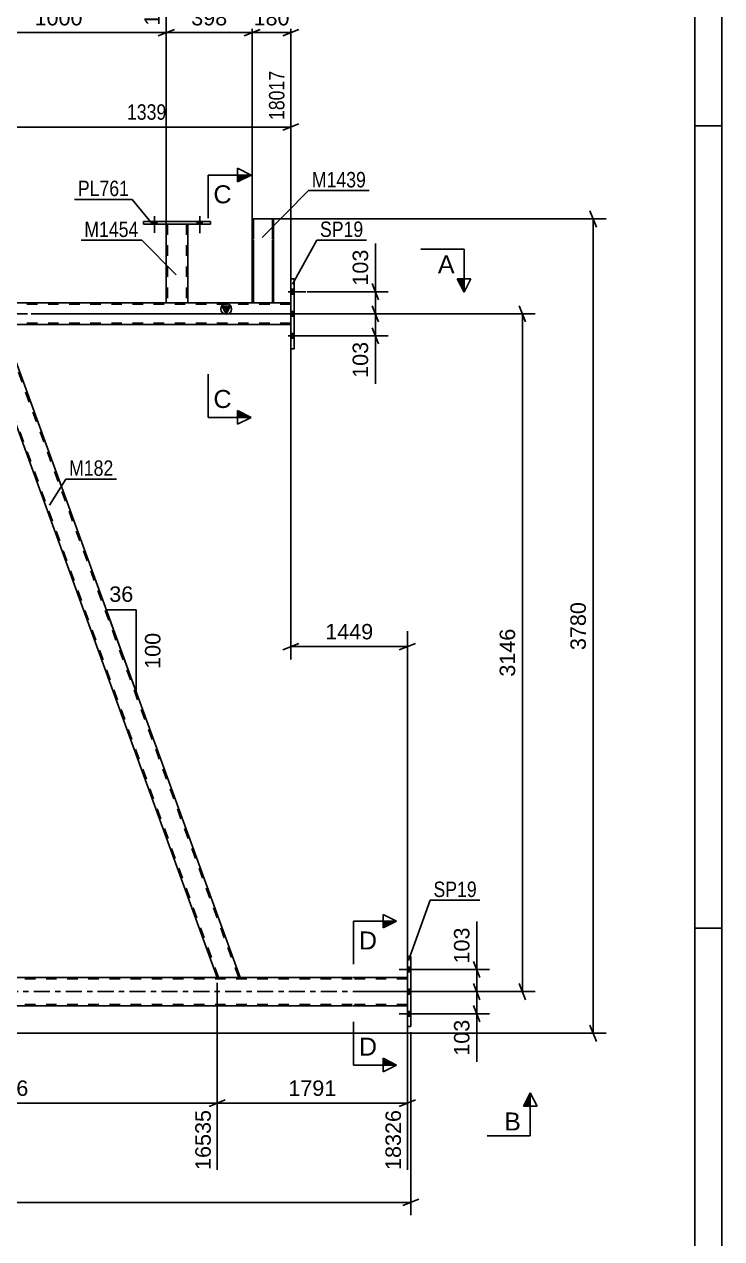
# Model space of a CAD drawing. Header units: millimetres. Extents: x 0 to 3371, y 0 to 1899.
# Drawn here: x 711.5 to 841, y 240.3 to 465.8 of the extents above; entities that cross this region are included whole.
import ezdxf

# ---------------------------------------------------------------- set-up
doc = ezdxf.new("R2010")
doc.units = ezdxf.units.MM
doc.linetypes.add('DXK_LINE_DOT2', pattern=[3.9198, 1.9599, -1.9599])
doc.linetypes.add('DXK_LINE_DOT3', pattern=[5.9187, 2.979, -0.9799, 0.9799, -0.9799])
doc.styles.add('Arial', font='ARIAL.TTF', dxfattribs={"height": 0.2})
doc.styles.add('Arial Narrow', font='ARIALN.TTF', dxfattribs={"height": 0.2})

# ---------------------------------------------------------------- blocks, each defined once
blk = doc.blocks.new('Unknown-203723786-1133')
at = {"color": 5, "linetype": 'Continuous'}
for p, q in [((841, 0), (841, 594)), ((836, 5), (836, 589)), ((841, 447), (836, 447)), ((841, 298), (836, 298))]:
    blk.add_line(p, q, dxfattribs=at)
blk = doc.blocks.new('Part-203723786-2825 - 2801')
at = {"color": 2, "linetype": 'Continuous'}
for p, q in [((703.23, 410.08), (707.49, 410.08)), ((751.61, 288.86), (707.49, 410.08)), ((747.35, 288.86), (704.78, 405.83))]:
    blk.add_line(p, q, dxfattribs=at)
at = {"color": 7, "linetype": 'DXK_LINE_DOT2'}
for p, q in [((704.78, 405.83), (703.23, 410.08)), ((747.61, 288.86), (703.49, 410.08)), ((751.35, 288.86), (707.23, 410.08)), ((751.61, 288.86), (747.35, 288.86))]:
    blk.add_line(p, q, dxfattribs=at)
blk = doc.blocks.new('Part-203723786-2881 - 2801')
at = {"color": 2, "linetype": 'Continuous'}
for p, q in [((782.65, 279.72), (782.65, 292.72)), ((783.29, 292.72), (782.65, 292.72)), ((783.29, 292.72), (783.29, 279.72)), ((783.29, 279.72), (782.65, 279.72))]:
    blk.add_line(p, q, dxfattribs=at)
blk = doc.blocks.new('Bolt-203723786-3179 - 2801')
at = {"linetype": 'Continuous'}
for points in [[(782.65, 290.76), (782.65, 289.88), (783.29, 289.88), (783.29, 290.76)], [(782.65, 290.76), (782.65, 289.88), (783.29, 289.88), (783.29, 290.76)], [(782.65, 290.76), (782.65, 289.88), (783.29, 289.88), (783.29, 290.76)], [(782.65, 286.66), (782.65, 285.78), (783.29, 285.78), (783.29, 286.66)], [(782.65, 286.66), (782.65, 285.78), (783.29, 285.78), (783.29, 286.66)], [(782.65, 282.56), (782.65, 281.68), (783.29, 281.68), (783.29, 282.56)], [(782.65, 282.56), (782.65, 281.68), (783.29, 281.68), (783.29, 282.56)], [(782.65, 282.56), (782.65, 281.68), (783.29, 281.68), (783.29, 282.56)]]:
    blk.add_hatch(color=1, dxfattribs=at).paths.add_polyline_path(points)
at = {"color": 1, "linetype": 'Continuous'}
for p, q in [((784.45, 290.32), (781.13, 290.32)), ((784.45, 290.32), (781.13, 290.32)), ((784.45, 290.32), (781.13, 290.32)), ((783.29, 290.76), (782.65, 290.76)), ((783.29, 290.76), (782.65, 290.76)), ((783.29, 290.76), (782.65, 290.76)), ((783.29, 289.88), (782.65, 289.88)), ((783.29, 289.88), (782.65, 289.88)), ((783.29, 289.88), (782.65, 289.88)), ((783.29, 286.66), (782.65, 286.66)), ((783.29, 286.66), (782.65, 286.66)), ((784.45, 286.22), (781.13, 286.22)), ((784.45, 286.22), (781.13, 286.22)), ((783.29, 285.78), (782.65, 285.78)), ((783.29, 285.78), (782.65, 285.78)), ((784.45, 282.12), (781.13, 282.12)), ((784.45, 282.12), (781.13, 282.12)), ((784.45, 282.12), (781.13, 282.12)), ((783.29, 282.56), (782.65, 282.56)), ((783.29, 282.56), (782.65, 282.56)), ((783.29, 282.56), (782.65, 282.56)), ((783.29, 281.68), (782.65, 281.68)), ((783.29, 281.68), (782.65, 281.68)), ((783.29, 281.68), (782.65, 281.68))]:
    blk.add_line(p, q, dxfattribs=at)
blk = doc.blocks.new('Part-203723786-2989 - 2801')
at = {"color": 2, "linetype": 'Continuous'}
for p, q in [((733.7, 428.72), (733.7, 429.2)), ((733.7, 429.2), (746.1, 429.19)), ((746.1, 428.71), (733.7, 428.72)), ((746.1, 429.19), (746.1, 428.71))]:
    blk.add_line(p, q, dxfattribs=at)
blk = doc.blocks.new('Bolt-203723786-2990 - 2801')
at = {"linetype": 'Continuous'}
for points in [[(735.26, 428.72), (736.14, 428.72), (736.14, 429.2), (735.26, 429.2)], [(743.66, 428.71), (744.54, 428.71), (744.54, 429.19), (743.66, 429.19)]]:
    blk.add_hatch(color=1, dxfattribs=at).paths.add_polyline_path(points)
at = {"color": 1, "linetype": 'Continuous'}
for p, q in [((735.26, 429.2), (735.26, 428.72)), ((735.7, 430.2), (735.7, 427.08)), ((736.14, 429.2), (736.14, 428.72)), ((743.66, 429.19), (743.66, 428.71)), ((744.1, 430.19), (744.1, 427.07)), ((744.54, 429.19), (744.54, 428.71))]:
    blk.add_line(p, q, dxfattribs=at)
blk = doc.blocks.new('Bolt-203723786-2991 - 2801')
at = {"linetype": 'Continuous'}
for points in [[(735.26, 428.72), (736.14, 428.72), (736.14, 429.2), (735.26, 429.2)], [(743.66, 428.71), (744.54, 428.71), (744.54, 429.19), (743.66, 429.19)]]:
    blk.add_hatch(color=1, dxfattribs=at).paths.add_polyline_path(points)
at = {"color": 1, "linetype": 'Continuous'}
for p, q in [((735.26, 429.2), (735.26, 428.72)), ((735.7, 430.2), (735.7, 427.08)), ((736.14, 429.2), (736.14, 428.72)), ((743.66, 429.19), (743.66, 428.71)), ((744.1, 430.19), (744.1, 427.07)), ((744.54, 429.19), (744.54, 428.71))]:
    blk.add_line(p, q, dxfattribs=at)
blk = doc.blocks.new('Part-203723786-3006 - 2801')
at = {"color": 2, "linetype": 'Continuous'}
for p, q in [((753.83, 429.68), (753.83, 429.68)), ((753.83, 429.68), (753.83, 414.08)), ((753.83, 429.68), (753.87, 429.68)), ((753.87, 429.68), (753.97, 429.68)), ((753.97, 429.68), (754.13, 429.68)), ((757.54, 429.68), (754.13, 429.68)), ((757.54, 429.68), (757.69, 429.68)), ((757.69, 429.68), (757.8, 429.68)), ((757.8, 429.68), (757.83, 429.68)), ((757.83, 429.68), (757.83, 429.68)), ((757.83, 414.08), (757.83, 429.68)), ((753.83, 414.08), (753.83, 414.08)), ((753.86, 414.08), (753.83, 414.08)), ((753.97, 414.08), (753.86, 414.08)), ((754.12, 414.08), (753.97, 414.08)), ((757.53, 414.08), (754.12, 414.08)), ((757.69, 414.08), (757.53, 414.08)), ((757.79, 414.08), (757.69, 414.08)), ((757.83, 414.08), (757.79, 414.08)), ((757.83, 414.08), (757.83, 414.08))]:
    blk.add_line(p, q, dxfattribs=at)
at = {"color": 7, "linetype": 'DXK_LINE_DOT2'}
for p, q in [((753.83, 414.08), (753.83, 429.68)), ((753.87, 429.68), (753.83, 429.68)), ((753.97, 429.68), (753.87, 429.68)), ((754.09, 429.68), (753.97, 429.68)), ((754.07, 429.68), (754.07, 429.68)), ((754.07, 414.08), (754.07, 429.68)), ((754.07, 429.68), (754.07, 414.08)), ((754.07, 429.68), (754.09, 429.68)), ((754.07, 429.68), (754.09, 429.68)), ((757.54, 429.68), (754.09, 429.68)), ((757.44, 429.68), (754.09, 429.68)), ((754.09, 429.68), (754.13, 429.68)), ((754.13, 429.68), (754.14, 429.68)), ((754.14, 429.68), (754.22, 429.68)), ((757.52, 429.68), (754.22, 429.68)), ((757.44, 429.68), (757.52, 429.68)), ((757.52, 429.68), (757.54, 429.68)), ((757.52, 429.68), (757.57, 429.68)), ((757.54, 429.68), (757.57, 429.68)), ((757.69, 429.68), (757.54, 429.68)), ((757.57, 429.68), (757.59, 429.68)), ((757.57, 429.68), (757.59, 429.68)), ((757.59, 429.68), (757.59, 429.68)), ((757.59, 414.08), (757.59, 429.68)), ((757.59, 429.68), (757.59, 414.08)), ((757.8, 429.68), (757.69, 429.68)), ((757.83, 429.68), (757.8, 429.68)), ((757.83, 429.68), (757.83, 414.08)), ((753.83, 414.08), (753.86, 414.08)), ((753.86, 414.08), (753.97, 414.08)), ((753.97, 414.08), (754.09, 414.08)), ((754.07, 414.08), (754.07, 414.08)), ((754.07, 414.08), (754.09, 414.08)), ((754.07, 414.08), (754.09, 414.08)), ((757.53, 414.08), (754.09, 414.08)), ((757.44, 414.08), (754.09, 414.08)), ((754.09, 414.08), (754.12, 414.08)), ((754.12, 414.08), (754.14, 414.08)), ((754.14, 414.08), (754.22, 414.08)), ((757.57, 414.08), (754.22, 414.08)), ((757.52, 414.08), (757.44, 414.08)), ((757.57, 414.08), (757.52, 414.08)), ((757.53, 414.08), (757.69, 414.08)), ((757.59, 414.08), (757.57, 414.08)), ((757.57, 414.08), (757.59, 414.08)), ((757.59, 414.08), (757.59, 414.08)), ((757.69, 414.08), (757.79, 414.08)), ((757.79, 414.08), (757.83, 414.08))]:
    blk.add_line(p, q, dxfattribs=at)
blk = doc.blocks.new('Part-203723786-3049 - 2801')
at = {"color": 2, "linetype": 'Continuous'}
for p, q in [((761.03, 405.58), (761.03, 418.58)), ((761.03, 418.58), (761.67, 418.58)), ((761.67, 418.58), (761.67, 405.58)), ((761.67, 405.58), (761.03, 405.58))]:
    blk.add_line(p, q, dxfattribs=at)
blk = doc.blocks.new('Bolt-203723786-3130 - 2801')
at = {"linetype": 'Continuous'}
for points in [[(761.67, 415.74), (761.67, 416.62), (761.03, 416.62), (761.03, 415.74)], [(761.67, 415.74), (761.67, 416.62), (761.03, 416.62), (761.03, 415.74)], [(761.67, 415.74), (761.67, 416.62), (761.03, 416.62), (761.03, 415.74)], [(761.67, 411.64), (761.67, 412.52), (761.03, 412.52), (761.03, 411.64)], [(761.67, 411.64), (761.67, 412.52), (761.03, 412.52), (761.03, 411.64)], [(761.67, 407.54), (761.67, 408.42), (761.03, 408.42), (761.03, 407.54)], [(761.67, 407.54), (761.67, 408.42), (761.03, 408.42), (761.03, 407.54)], [(761.67, 407.54), (761.67, 408.42), (761.03, 408.42), (761.03, 407.54)]]:
    blk.add_hatch(color=1, dxfattribs=at).paths.add_polyline_path(points)
at = {"color": 1, "linetype": 'Continuous'}
for p, q in [((760.51, 416.18), (763.83, 416.18)), ((760.51, 416.18), (763.83, 416.18)), ((760.51, 416.18), (763.83, 416.18)), ((761.03, 416.62), (761.67, 416.62)), ((761.03, 416.62), (761.67, 416.62)), ((761.03, 416.62), (761.67, 416.62)), ((761.03, 415.74), (761.67, 415.74)), ((761.03, 415.74), (761.67, 415.74)), ((761.03, 415.74), (761.67, 415.74)), ((760.51, 412.08), (763.83, 412.08)), ((760.51, 412.08), (763.83, 412.08)), ((761.03, 412.52), (761.67, 412.52)), ((761.03, 412.52), (761.67, 412.52)), ((761.03, 411.64), (761.67, 411.64)), ((761.03, 411.64), (761.67, 411.64)), ((761.03, 408.42), (761.67, 408.42)), ((761.03, 408.42), (761.67, 408.42)), ((761.03, 408.42), (761.67, 408.42)), ((760.51, 407.98), (763.83, 407.98)), ((760.51, 407.98), (763.83, 407.98)), ((760.51, 407.98), (763.83, 407.98)), ((761.03, 407.54), (761.67, 407.54)), ((761.03, 407.54), (761.67, 407.54)), ((761.03, 407.54), (761.67, 407.54))]:
    blk.add_line(p, q, dxfattribs=at)
blk = doc.blocks.new('Part-203723786-3209 - 2801')
at = {"color": 2, "linetype": 'Continuous'}
for p, q in [((737.9, 428.72), (737.89, 414.08)), ((741.9, 428.72), (741.89, 414.08)), ((737.93, 414.08), (737.89, 414.08)), ((738.03, 414.08), (737.93, 414.08)), ((738.19, 414.08), (738.03, 414.08)), ((741.6, 414.08), (738.19, 414.08)), ((741.75, 414.08), (741.6, 414.08)), ((741.86, 414.08), (741.75, 414.08)), ((741.89, 414.08), (741.86, 414.08))]:
    blk.add_line(p, q, dxfattribs=at)
at = {"color": 7, "linetype": 'DXK_LINE_DOT2'}
for p, q in [((737.9, 428.72), (737.9, 428.72)), ((737.9, 428.72), (737.9, 428.72)), ((737.9, 428.72), (737.9, 428.72)), ((737.93, 428.72), (737.9, 428.72)), ((737.9, 428.72), (737.93, 428.72)), ((738.04, 428.72), (737.93, 428.72)), ((737.93, 428.72), (738.04, 428.72)), ((738.19, 428.72), (738.04, 428.72)), ((738.04, 428.72), (738.19, 428.72)), ((738.14, 428.72), (738.13, 414.08)), ((738.14, 428.72), (738.14, 428.72)), ((738.16, 428.72), (738.14, 428.72)), ((738.14, 428.72), (738.16, 428.72)), ((738.21, 428.72), (738.16, 428.72)), ((738.16, 428.72), (738.21, 428.72)), ((741.6, 428.72), (738.19, 428.72)), ((741.6, 428.72), (738.19, 428.72)), ((741.51, 428.72), (738.21, 428.72)), ((738.21, 428.72), (738.29, 428.72)), ((741.59, 428.72), (738.29, 428.72)), ((741.59, 428.72), (741.51, 428.72)), ((741.64, 428.72), (741.59, 428.72)), ((741.59, 428.72), (741.64, 428.72)), ((741.6, 428.72), (741.76, 428.72)), ((741.76, 428.72), (741.6, 428.72)), ((741.66, 428.72), (741.64, 428.72)), ((741.64, 428.72), (741.66, 428.72)), ((741.66, 428.72), (741.65, 414.08)), ((741.66, 428.72), (741.66, 428.72)), ((741.76, 428.72), (741.86, 428.72)), ((741.86, 428.72), (741.76, 428.72)), ((741.86, 428.72), (741.9, 428.72)), ((741.9, 428.72), (741.86, 428.72)), ((741.9, 428.72), (741.9, 428.72)), ((741.9, 428.72), (741.9, 428.72)), ((741.9, 428.72), (741.9, 428.72)), ((737.89, 414.08), (737.93, 414.08)), ((737.93, 414.08), (738.03, 414.08)), ((738.03, 414.08), (738.19, 414.08)), ((738.13, 414.08), (738.15, 414.08)), ((738.13, 414.08), (738.15, 414.08)), ((741.51, 414.08), (738.15, 414.08)), ((738.15, 414.08), (738.19, 414.08)), ((741.6, 414.08), (738.19, 414.08)), ((738.19, 414.08), (738.2, 414.08)), ((738.2, 414.08), (738.28, 414.08)), ((741.58, 414.08), (738.28, 414.08)), ((741.58, 414.08), (741.51, 414.08)), ((741.64, 414.08), (741.58, 414.08)), ((741.58, 414.08), (741.64, 414.08)), ((741.6, 414.08), (741.75, 414.08)), ((741.65, 414.08), (741.64, 414.08)), ((741.64, 414.08), (741.65, 414.08)), ((741.75, 414.08), (741.86, 414.08)), ((741.86, 414.08), (741.89, 414.08))]:
    blk.add_line(p, q, dxfattribs=at)
blk = doc.blocks.new('Part-203723786-3246 - 2801')
at = {"linetype": 'Continuous'}
blk.add_hatch(color=2, dxfattribs=at).paths.add_polyline_path([(749.03, 412.08), (748.23, 413.48), (749.83, 413.48)])
at = {"color": 7, "linetype": 'DXK_LINE_DOT2'}
for p, q in [((761.03, 413.84), (40.36, 413.84)), ((741.89, 414.08), (741.41, 414.08)), ((757.83, 414.08), (757.35, 414.08)), ((761.03, 414.08), (761.03, 410.08)), ((761.03, 410.32), (40.36, 410.32))]:
    blk.add_line(p, q, dxfattribs=at)
at = {"color": 2, "linetype": 'Continuous'}
for p, q in [((741.41, 414.08), (701.89, 414.08)), ((757.35, 414.08), (741.89, 414.08)), ((749.03, 412.08), (748.23, 413.48)), ((748.23, 413.48), (749.83, 413.48)), ((749.83, 413.48), (749.03, 412.08)), ((761.03, 414.08), (757.83, 414.08)), ((761.03, 410.08), (707.49, 410.08))]:
    blk.add_line(p, q, dxfattribs=at)
at = {"color": 7, "linetype": 'DXK_LINE_DOT3'}
blk.add_line((40.36, 412.08), (761.03, 412.08), dxfattribs=at)
at = {"color": 2, "linetype": 'Continuous'}
blk.add_circle((749.03, 412.98), 1, dxfattribs=at)
blk = doc.blocks.new('Part-203723786-3262 - 2801')
at = {"color": 7, "linetype": 'DXK_LINE_DOT2'}
for p, q in [((772.43, 288.62), (85.94, 288.62)), ((782.65, 288.62), (772.53, 288.62)), ((782.65, 288.86), (782.65, 283.58)), ((772.43, 283.82), (85.94, 283.82)), ((782.65, 283.82), (772.53, 283.82))]:
    blk.add_line(p, q, dxfattribs=at)
at = {"color": 2, "linetype": 'Continuous'}
for p, q in [((772.43, 288.86), (672.97, 288.86)), ((782.65, 288.86), (772.53, 288.86)), ((772.43, 283.58), (672.97, 283.58)), ((782.65, 283.58), (772.53, 283.58))]:
    blk.add_line(p, q, dxfattribs=at)
at = {"color": 7, "linetype": 'DXK_LINE_DOT3'}
for p, q in [((85.94, 286.22), (772.43, 286.22)), ((772.53, 286.22), (782.65, 286.22))]:
    blk.add_line(p, q, dxfattribs=at)
blk = doc.blocks.new('StraightDimension-203723786-4354 - 2801')
at = {"color": 7, "linetype": 'Continuous'}
for p, q in [((747.35, 287.86), (747.35, 253.11)), ((782.65, 282.58), (782.65, 253.11)), ((748.85, 266.12), (745.85, 264.92)), ((781.15, 264.92), (784.15, 266.12)), ((747.35, 265.52), (782.65, 265.52))]:
    blk.add_line(p, q, dxfattribs=at)
at = {"color": 0}
blk.add_wipeout([(770.05, 266.27), (770.05, 270.47), (759.95, 270.47), (759.95, 266.27)], dxfattribs=at)
at = {"color": 0, "linetype": 'Continuous'}
blk.add_wipeout([(782.05, 264.82), (777.85, 264.82), (777.85, 252.51), (782.05, 252.51)], dxfattribs=at)
at = {"color": 3, "style": 'Arial'}
blk.add_text('1791', height=2.865, dxfattribs=at).set_placement((760.55, 266.87))
at = {"color": 3, "linetype": 'Continuous', "style": 'Arial'}
blk.add_text('18326', height=2.865, rotation=90.0002, dxfattribs=at).set_placement((781.45, 253.11))
blk = doc.blocks.new('StraightDimension-203723786-4393 - 2801')
at = {"color": 7, "linetype": 'Continuous'}
for p, q in [((753.83, 428.96), (753.83, 481.19)), ((737.9, 422.4), (737.9, 476.69)), ((739.4, 464.87), (736.4, 463.67)), ((752.33, 463.67), (755.33, 464.87)), ((737.9, 464.27), (753.83, 464.27))]:
    blk.add_line(p, q, dxfattribs=at)
at = {"color": 0}
blk.add_wipeout([(749.8, 465.02), (749.8, 469.22), (741.93, 469.22), (741.93, 465.02)], dxfattribs=at)
at = {"color": 0, "linetype": 'Continuous'}
blk.add_wipeout([(753.23, 481.79), (749.03, 481.79), (749.03, 469.47), (753.23, 469.47)], dxfattribs=at)
at = {"color": 3, "linetype": 'Continuous', "style": 'Arial'}
blk.add_text('17837', height=2.865, rotation=90.0002, dxfattribs=at).set_placement((752.63, 470.07))
at = {"color": 3, "style": 'Arial'}
blk.add_text('398', height=2.865, dxfattribs=at).set_placement((742.53, 465.62))
blk = doc.blocks.new('StraightDimension-203723786-3531 - 2801')
at = {"color": 7, "linetype": 'Continuous'}
for p, q in [((794.92, 291.82), (796.12, 288.82)), ((784.29, 290.32), (797.92, 290.32)), ((795.52, 286.22), (795.52, 290.32)), ((796.12, 284.72), (794.92, 287.72)), ((784.29, 286.22), (797.92, 286.22))]:
    blk.add_line(p, q, dxfattribs=at)
at = {"color": 0}
blk.add_wipeout([(794.77, 298.71), (790.57, 298.71), (790.57, 290.84), (794.77, 290.84)], dxfattribs=at)
at = {"color": 7, "linetype": 'Continuous'}
blk.add_line((795.52, 290.32), (795.52, 299.24), dxfattribs=at)
blk.add_line((795.52, 290.32), (795.52, 299.24), dxfattribs=at)
at = {"color": 3, "style": 'Arial'}
blk.add_text('103', height=2.865, rotation=90.0002, dxfattribs=at).set_placement((794.17, 291.44))
blk = doc.blocks.new('StraightDimension-203723786-3452 - 2801')
at = {"color": 7, "linetype": 'Continuous'}
for p, q in [((776.11, 413.58), (777.31, 410.58)), ((762.67, 412.08), (779.11, 412.08)), ((776.71, 407.98), (776.71, 412.08)), ((777.31, 406.48), (776.11, 409.48)), ((762.67, 407.98), (779.11, 407.98))]:
    blk.add_line(p, q, dxfattribs=at)
at = {"color": 0}
blk.add_wipeout([(775.96, 407.45), (771.76, 407.45), (771.76, 399.58), (775.96, 399.58)], dxfattribs=at)
at = {"color": 7, "linetype": 'Continuous'}
blk.add_line((776.71, 407.98), (776.71, 399.06), dxfattribs=at)
blk.add_line((776.71, 407.98), (776.71, 399.06), dxfattribs=at)
at = {"color": 3, "style": 'Arial'}
blk.add_text('103', height=2.865, rotation=90.0002, dxfattribs=at).set_placement((775.36, 400.18))
blk = doc.blocks.new('AngleDimension-203723786-3321 - 2801')
at = {"color": 7, "linetype": 'Continuous'}
for p, q in [((732.31, 357.09), (726.77, 357.09)), ((732.31, 341.87), (726.77, 357.09)), ((732.31, 341.87), (732.31, 357.09)), ((732.31, 341.87), (732.31, 341.87))]:
    blk.add_line(p, q, dxfattribs=at)
at = {"color": 0}
for points in [[(732.37, 357.99), (732.37, 362.19), (726.72, 362.19), (726.72, 357.99)], [(737.41, 353.42), (733.21, 353.42), (733.21, 345.55), (737.41, 345.55)]]:
    blk.add_wipeout(points, dxfattribs=at)
at = {"color": 3, "style": 'Arial'}
blk.add_text('36', height=2.865, dxfattribs=at).set_placement((727.32, 358.59))
blk.add_text('100', height=2.865, rotation=90.0002, dxfattribs=at).set_placement((736.81, 346.15))
blk = doc.blocks.new('StraightDimension-203723786-3460 - 2801')
at = {"color": 7, "linetype": 'Continuous'}
for p, q in [((776.11, 417.68), (777.31, 414.68)), ((764.07, 416.18), (779.11, 416.18)), ((776.71, 412.08), (776.71, 416.18)), ((777.31, 410.58), (776.11, 413.58)), ((762.67, 412.08), (779.11, 412.08))]:
    blk.add_line(p, q, dxfattribs=at)
at = {"color": 0}
blk.add_wipeout([(775.96, 424.57), (771.76, 424.57), (771.76, 416.7), (775.96, 416.7)], dxfattribs=at)
at = {"color": 7, "linetype": 'Continuous'}
blk.add_line((776.71, 416.18), (776.71, 425.1), dxfattribs=at)
blk.add_line((776.71, 416.18), (776.71, 425.1), dxfattribs=at)
at = {"color": 3, "style": 'Arial'}
blk.add_text('103', height=2.865, rotation=90.0002, dxfattribs=at).set_placement((775.36, 417.3))
blk = doc.blocks.new('StraightDimension-203723786-3480 - 2801')
at = {"color": 7, "linetype": 'Continuous'}
for p, q in [((804.6, 410.58), (803.4, 413.58)), ((712.81, 412.08), (806.4, 412.08)), ((804, 286.22), (804, 412.08)), ((803.4, 287.72), (804.6, 284.72)), ((772.9, 286.22), (806.4, 286.22))]:
    blk.add_line(p, q, dxfattribs=at)
at = {"color": 0}
blk.add_wipeout([(803.25, 354.19), (799.05, 354.19), (799.05, 344.1), (803.25, 344.1)], dxfattribs=at)
at = {"color": 3, "style": 'Arial'}
blk.add_text('3146', height=2.865, rotation=90.0002, dxfattribs=at).set_placement((802.65, 344.7))
blk = doc.blocks.new('StraightDimension-203723786-3513 - 2801')
at = {"color": 7, "linetype": 'Continuous'}
for p, q in [((761.03, 409.08), (761.03, 347.87)), ((782.65, 289.86), (782.65, 353.12)), ((762.53, 350.87), (759.53, 349.67)), ((761.03, 350.27), (782.65, 350.27)), ((781.15, 349.67), (784.15, 350.87))]:
    blk.add_line(p, q, dxfattribs=at)
at = {"color": 0}
blk.add_wipeout([(776.89, 351.02), (776.89, 355.22), (766.8, 355.22), (766.8, 351.02)], dxfattribs=at)
at = {"color": 3, "style": 'Arial'}
blk.add_text('1449', height=2.865, dxfattribs=at).set_placement((767.4, 351.62))
blk = doc.blocks.new('StraightDimension-203723786-3524 - 2801')
at = {"color": 7, "linetype": 'Continuous'}
for p, q in [((794.92, 287.72), (796.12, 284.72)), ((784.29, 286.22), (797.92, 286.22)), ((795.52, 282.12), (795.52, 286.22)), ((782.89, 282.12), (797.92, 282.12)), ((796.12, 280.62), (794.92, 283.62))]:
    blk.add_line(p, q, dxfattribs=at)
at = {"color": 0}
blk.add_wipeout([(794.77, 281.59), (790.57, 281.59), (790.57, 273.72), (794.77, 273.72)], dxfattribs=at)
at = {"color": 7, "linetype": 'Continuous'}
blk.add_line((795.52, 282.12), (795.52, 273.2), dxfattribs=at)
blk.add_line((795.52, 282.12), (795.52, 273.2), dxfattribs=at)
at = {"color": 3, "style": 'Arial'}
blk.add_text('103', height=2.865, rotation=90.0002, dxfattribs=at).set_placement((794.17, 274.32))
blk = doc.blocks.new('StraightDimension-203723786-3651 - 2801')
at = {"color": 7, "linetype": 'Continuous'}
for p, q in [((707.49, 411.08), (707.49, 461.69)), ((761.03, 415.08), (761.03, 457.19)), ((708.99, 447.35), (705.99, 446.15)), ((707.49, 446.75), (761.03, 446.75)), ((759.53, 446.15), (762.53, 447.35))]:
    blk.add_line(p, q, dxfattribs=at)
at = {"color": 0, "linetype": 'Continuous'}
blk.add_wipeout([(760.43, 457.79), (756.23, 457.79), (756.23, 447.45), (760.43, 447.45)], dxfattribs=at)
at = {"color": 0}
blk.add_wipeout([(738.52, 447.5), (738.52, 451.7), (730, 451.7), (730, 447.5)], dxfattribs=at)
at = {"color": 3, "linetype": 'Continuous', "style": 'Arial Narrow'}
blk.add_text('18017', height=2.863, rotation=90.0002, dxfattribs=at).set_placement((759.83, 448.05))
at = {"color": 3, "style": 'Arial Narrow'}
blk.add_text('1339', height=2.863, dxfattribs=at).set_placement((730.6, 448.1))
blk = doc.blocks.new('StraightDimension-203723786-4330 - 2801')
at = {"color": 7, "linetype": 'Continuous'}
for p, q in [((668.32, 287.86), (668.32, 253.11)), ((747.35, 287.86), (747.35, 253.11)), ((669.82, 266.12), (666.82, 264.92)), ((745.85, 264.92), (748.85, 266.12)), ((668.32, 265.52), (747.35, 265.52))]:
    blk.add_line(p, q, dxfattribs=at)
at = {"color": 0}
blk.add_wipeout([(712.88, 266.27), (712.88, 270.47), (702.79, 270.47), (702.79, 266.27)], dxfattribs=at)
at = {"color": 0, "linetype": 'Continuous'}
blk.add_wipeout([(746.75, 264.82), (742.55, 264.82), (742.55, 252.51), (746.75, 252.51)], dxfattribs=at)
at = {"color": 3, "style": 'Arial'}
blk.add_text('1976', height=2.865, dxfattribs=at).set_placement((703.39, 266.87))
at = {"color": 3, "linetype": 'Continuous', "style": 'Arial'}
blk.add_text('16535', height=2.865, rotation=90.0002, dxfattribs=at).set_placement((746.15, 253.11))
blk = doc.blocks.new('StraightDimension-203723786-4372 - 2801')
at = {"color": 7, "linetype": 'Continuous'}
for p, q in [((783.29, 278.72), (783.29, 244.69)), ((39.72, 247.09), (783.29, 247.09)), ((781.79, 246.49), (784.79, 247.69))]:
    blk.add_line(p, q, dxfattribs=at)
blk = doc.blocks.new('StraightDimension-203723786-4383 - 2801')
at = {"color": 7, "linetype": 'Continuous'}
for p, q in [((753.83, 428.96), (753.83, 481.19)), ((761.03, 415.08), (761.03, 481.19)), ((752.33, 463.67), (755.33, 464.87)), ((762.53, 464.87), (759.53, 463.67)), ((753.83, 464.27), (761.03, 464.27))]:
    blk.add_line(p, q, dxfattribs=at)
at = {"color": 0}
blk.add_wipeout([(761.37, 465.02), (761.37, 469.22), (753.5, 469.22), (753.5, 465.02)], dxfattribs=at)
at = {"color": 0, "linetype": 'Continuous'}
blk.add_wipeout([(760.43, 481.79), (756.23, 481.79), (756.23, 469.47), (760.43, 469.47)], dxfattribs=at)
at = {"color": 3, "linetype": 'Continuous', "style": 'Arial'}
blk.add_text('18017', height=2.865, rotation=90.0002, dxfattribs=at).set_placement((759.83, 470.07))
at = {"color": 3, "style": 'Arial'}
blk.add_text('180', height=2.865, dxfattribs=at).set_placement((754.1, 465.62))
blk = doc.blocks.new('StraightDimension-203723786-4403 - 2801')
at = {"color": 7, "linetype": 'Continuous'}
for p, q in [((697.9, 429.72), (697.9, 476.69)), ((737.9, 422.4), (737.9, 476.69)), ((699.4, 464.87), (696.4, 463.67)), ((736.4, 463.67), (739.4, 464.87)), ((697.9, 464.27), (737.9, 464.27))]:
    blk.add_line(p, q, dxfattribs=at)
at = {"color": 0, "linetype": 'Continuous'}
blk.add_wipeout([(737.3, 477.29), (733.1, 477.29), (733.1, 464.97), (737.3, 464.97)], dxfattribs=at)
at = {"color": 0}
blk.add_wipeout([(722.94, 465.02), (722.94, 469.22), (712.85, 469.22), (712.85, 465.02)], dxfattribs=at)
at = {"color": 3, "linetype": 'Continuous', "style": 'Arial'}
blk.add_text('17438', height=2.865, rotation=90.0002, dxfattribs=at).set_placement((736.7, 465.57))
at = {"color": 3, "style": 'Arial'}
blk.add_text('1000', height=2.865, dxfattribs=at).set_placement((713.45, 465.62))
blk = doc.blocks.new('StraightDimension-203723786-10296 - 2801')
at = {"color": 7, "linetype": 'Continuous'}
for p, q in [((817.73, 428.18), (816.53, 431.18)), ((756.83, 429.68), (819.53, 429.68)), ((817.13, 278.48), (817.13, 429.68)), ((816.53, 279.98), (817.73, 276.98)), ((671.52, 278.48), (819.53, 278.48))]:
    blk.add_line(p, q, dxfattribs=at)
at = {"color": 0}
blk.add_wipeout([(816.38, 359.13), (812.18, 359.13), (812.18, 349.03), (816.38, 349.03)], dxfattribs=at)
at = {"color": 3, "style": 'Arial'}
blk.add_text('3780', height=2.865, rotation=90.0002, dxfattribs=at).set_placement((815.78, 349.63))
blk = doc.blocks.new('Mark-203723786-2821 - 2801')
at = {"color": 0}
blk.add_wipeout([(728.08, 381.99), (728.08, 384.99), (719.86, 384.99), (719.86, 381.99)], dxfattribs=at)
blk.add_wipeout([(728.08, 381.99), (728.08, 384.99), (719.86, 384.99), (719.86, 381.99)], dxfattribs=at)
at = {"color": 30, "linetype": 'Continuous'}
for p, q in [((716.2, 376.54), (719.26, 381.39)), ((719.26, 381.39), (728.68, 381.39))]:
    blk.add_line(p, q, dxfattribs=at)
at = {"color": 3, "style": 'Arial Narrow'}
blk.add_text('M182', height=2.863, dxfattribs=at).set_placement((719.86, 381.99))
blk = doc.blocks.new('Mark-203723786-2877 - 2801')
at = {"color": 0}
blk.add_wipeout([(795.53, 303.79), (795.53, 306.79), (787.5, 306.79), (787.5, 303.79)], dxfattribs=at)
blk.add_wipeout([(795.53, 303.79), (795.53, 306.79), (787.5, 306.79), (787.5, 303.79)], dxfattribs=at)
at = {"color": 30, "linetype": 'Continuous'}
for p, q in [((782.87, 291.97), (786.9, 303.19)), ((786.9, 303.19), (796.13, 303.19))]:
    blk.add_line(p, q, dxfattribs=at)
at = {"color": 3, "style": 'Arial Narrow'}
blk.add_text('SP19', height=2.863, dxfattribs=at).set_placement((787.5, 303.79))
blk = doc.blocks.new('Mark-203723786-2985 - 2801')
at = {"color": 0}
blk.add_wipeout([(731, 433.92), (731, 436.92), (721.49, 436.92), (721.49, 433.92)], dxfattribs=at)
blk.add_wipeout([(731, 433.92), (731, 436.92), (721.49, 436.92), (721.49, 433.92)], dxfattribs=at)
at = {"color": 30, "linetype": 'Continuous'}
for p in [(720.89, 433.32), (735.35, 428.72)]:
    blk.add_line(p, (731.6, 433.32), dxfattribs=at)
at = {"color": 3, "style": 'Arial Narrow'}
blk.add_text('PL761', height=2.863, dxfattribs=at).set_placement((721.49, 433.92))
blk = doc.blocks.new('Mark-203723786-3002 - 2801')
at = {"color": 0}
blk.add_wipeout([(774.97, 435.54), (774.97, 438.54), (764.92, 438.54), (764.92, 435.54)], dxfattribs=at)
blk.add_wipeout([(774.97, 435.54), (774.97, 438.54), (764.92, 438.54), (764.92, 435.54)], dxfattribs=at)
at = {"color": 30, "linetype": 'Continuous'}
for p, q in [((755.72, 426.23), (764.32, 434.94)), ((764.32, 434.94), (775.57, 434.94))]:
    blk.add_line(p, q, dxfattribs=at)
at = {"color": 3, "style": 'Arial Narrow'}
blk.add_text('M1439', height=2.863, dxfattribs=at).set_placement((764.92, 435.54))
blk = doc.blocks.new('Mark-203723786-3205 - 2801')
at = {"color": 0}
blk.add_wipeout([(732.75, 426.33), (732.75, 429.33), (722.69, 429.33), (722.69, 426.33)], dxfattribs=at)
blk.add_wipeout([(732.75, 426.33), (732.75, 429.33), (722.69, 429.33), (722.69, 426.33)], dxfattribs=at)
at = {"color": 30, "linetype": 'Continuous'}
for p in [(722.09, 425.73), (739.74, 419.3)]:
    blk.add_line(p, (733.35, 425.73), dxfattribs=at)
at = {"color": 3, "style": 'Arial Narrow'}
blk.add_text('M1454', height=2.863, dxfattribs=at).set_placement((722.69, 426.33))
blk = doc.blocks.new('Mark-203723786-3045 - 2801')
at = {"color": 0}
blk.add_wipeout([(774.47, 426.34), (774.47, 429.34), (766.43, 429.34), (766.43, 426.34)], dxfattribs=at)
blk.add_wipeout([(774.47, 426.34), (774.47, 429.34), (766.43, 429.34), (766.43, 426.34)], dxfattribs=at)
at = {"color": 30, "linetype": 'Continuous'}
for p, q in [((761.36, 417.59), (765.83, 425.74)), ((765.83, 425.74), (775.07, 425.74))]:
    blk.add_line(p, q, dxfattribs=at)
at = {"color": 3, "style": 'Arial Narrow'}
blk.add_text('SP19', height=2.863, dxfattribs=at).set_placement((766.43, 426.34))
blk = doc.blocks.new('SectionMark-203723786-4600 - 2801')
at = {"linetype": 'Continuous'}
for points in [[(778.15, 298.05), (778.15, 299.3), (780.65, 299.3)], [(778.15, 272.59), (778.15, 273.84), (780.65, 272.59)]]:
    blk.add_hatch(color=6, dxfattribs=at).paths.add_polyline_path(points)
at = {"color": 6, "linetype": 'Continuous'}
for p, q in [((778.15, 298.05), (778.15, 300.55)), ((778.15, 300.55), (780.65, 299.3)), ((772.65, 299.3), (780.65, 299.3)), ((780.65, 299.3), (778.15, 298.05)), ((780.65, 272.59), (778.15, 273.84)), ((778.15, 273.84), (778.15, 271.34)), ((772.65, 272.59), (780.65, 272.59)), ((780.65, 272.59), (778.15, 271.34))]:
    blk.add_line(p, q, dxfattribs=at)
at = {"color": 0, "linetype": 'Continuous'}
for points in [[(777.02, 294.05), (777.02, 297.55), (773.65, 297.55), (773.65, 294.05)], [(777.02, 274.34), (777.02, 277.84), (773.65, 277.84), (773.65, 274.34)]]:
    blk.add_wipeout(points, dxfattribs=at)
at = {"color": 6, "linetype": 'Continuous'}
for p, q in [((772.65, 299.3), (772.65, 291.3)), ((772.65, 272.59), (772.65, 280.59))]:
    blk.add_line(p, q, dxfattribs=at)
at = {"color": 3, "linetype": 'Continuous', "style": 'Arial'}
for p in [(773.65, 294.05), (773.65, 274.34)]:
    blk.add_text('D', height=3.34, dxfattribs=at).set_placement(p)
blk = doc.blocks.new('SectionMark-203723786-4606 - 2801')
at = {"linetype": 'Continuous'}
for points in [[(751.15, 436.59), (751.15, 437.84), (753.65, 437.84)], [(751.15, 392.84), (751.15, 394.09), (753.65, 392.84)]]:
    blk.add_hatch(color=6, dxfattribs=at).paths.add_polyline_path(points)
at = {"color": 6, "linetype": 'Continuous'}
for p, q in [((745.65, 437.84), (753.65, 437.84)), ((751.15, 436.59), (751.15, 439.09)), ((751.15, 439.09), (753.65, 437.84)), ((753.65, 437.84), (751.15, 436.59)), ((745.65, 392.84), (753.65, 392.84)), ((753.65, 392.84), (751.15, 394.09)), ((751.15, 394.09), (751.15, 391.59)), ((753.65, 392.84), (751.15, 391.59))]:
    blk.add_line(p, q, dxfattribs=at)
at = {"color": 0, "linetype": 'Continuous'}
for points in [[(750.02, 432.59), (750.02, 436.09), (746.65, 436.09), (746.65, 432.59)], [(750.02, 394.59), (750.02, 398.09), (746.65, 398.09), (746.65, 394.59)]]:
    blk.add_wipeout(points, dxfattribs=at)
at = {"color": 6, "linetype": 'Continuous'}
for p, q in [((745.65, 437.84), (745.65, 429.84)), ((745.65, 392.84), (745.65, 400.84))]:
    blk.add_line(p, q, dxfattribs=at)
at = {"color": 3, "linetype": 'Continuous', "style": 'Arial'}
for p in [(746.65, 432.59), (746.65, 394.59)]:
    blk.add_text('C', height=3.34, dxfattribs=at).set_placement(p)
blk = doc.blocks.new('SectionMark-203723786-4598 - 2801')
at = {"color": 6, "linetype": 'Continuous'}
for p in [(793.17, 424.08), (794.42, 418.58)]:
    blk.add_line(p, (793.17, 416.08), dxfattribs=at)
at = {"color": 0, "linetype": 'Continuous'}
blk.add_wipeout([(791.42, 419.58), (791.42, 423.08), (788.31, 423.08), (788.31, 419.58)], dxfattribs=at)
at = {"linetype": 'Continuous'}
blk.add_hatch(color=6, dxfattribs=at).paths.add_polyline_path([(791.92, 418.58), (793.17, 418.58), (793.17, 416.08)])
at = {"color": 6, "linetype": 'Continuous'}
for p, q in [((793.17, 424.08), (785.17, 424.08)), ((791.92, 418.58), (794.42, 418.58)), ((793.17, 416.08), (791.92, 418.58))]:
    blk.add_line(p, q, dxfattribs=at)
at = {"color": 3, "linetype": 'Continuous', "style": 'Arial'}
blk.add_text('A', height=3.34, dxfattribs=at).set_placement((788.31, 419.58))
blk = doc.blocks.new('SectionMark-203723786-4604 - 2801')
at = {"color": 6, "linetype": 'Continuous'}
for p, q in [((805.47, 259.44), (805.47, 267.44)), ((805.47, 267.44), (806.72, 264.94))]:
    blk.add_line(p, q, dxfattribs=at)
at = {"color": 0, "linetype": 'Continuous'}
blk.add_wipeout([(803.72, 260.44), (803.72, 263.94), (800.61, 263.94), (800.61, 260.44)], dxfattribs=at)
at = {"linetype": 'Continuous'}
blk.add_hatch(color=6, dxfattribs=at).paths.add_polyline_path([(805.47, 264.94), (804.22, 264.94), (805.47, 267.44)])
at = {"color": 6, "linetype": 'Continuous'}
for p, q in [((805.47, 267.44), (804.22, 264.94)), ((804.22, 264.94), (806.72, 264.94)), ((805.47, 259.44), (797.47, 259.44))]:
    blk.add_line(p, q, dxfattribs=at)
at = {"color": 3, "linetype": 'Continuous', "style": 'Arial'}
blk.add_text('B', height=3.34, dxfattribs=at).set_placement((800.61, 260.44))

msp = doc.modelspace()

# ---------------------------------------------------------------- block references
for name in ['Unknown-203723786-1133', 'Part-203723786-2989 - 2801', 'Bolt-203723786-2990 - 2801', 'Bolt-203723786-2991 - 2801', 'Part-203723786-3209 - 2801', 'Part-203723786-3006 - 2801', 'Part-203723786-3049 - 2801', 'Bolt-203723786-3130 - 2801', 'Part-203723786-3246 - 2801', 'Part-203723786-2825 - 2801', 'Part-203723786-2881 - 2801', 'Part-203723786-3262 - 2801', 'Bolt-203723786-3179 - 2801']:
    msp.add_blockref(name, (0, 0))

# ---------------------------------------------------------------- next in the draw order: block references
for name in ['StraightDimension-203723786-4393 - 2801', 'StraightDimension-203723786-3452 - 2801', 'AngleDimension-203723786-3321 - 2801', 'StraightDimension-203723786-4354 - 2801']:
    msp.add_blockref(name, (0, 0))

# ---------------------------------------------------------------- next in the draw order: block references
for name in ['StraightDimension-203723786-3460 - 2801', 'StraightDimension-203723786-3531 - 2801']:
    msp.add_blockref(name, (0, 0))

# ---------------------------------------------------------------- next in the draw order: block references
msp.add_blockref('StraightDimension-203723786-3480 - 2801', (0, 0))

# ---------------------------------------------------------------- next in the draw order: block references
for name in ['StraightDimension-203723786-3651 - 2801', 'StraightDimension-203723786-3513 - 2801', 'StraightDimension-203723786-4330 - 2801', 'StraightDimension-203723786-3524 - 2801']:
    msp.add_blockref(name, (0, 0))

# ---------------------------------------------------------------- next in the draw order: block references
for name in ['StraightDimension-203723786-4383 - 2801', 'StraightDimension-203723786-4403 - 2801', 'StraightDimension-203723786-4372 - 2801']:
    msp.add_blockref(name, (0, 0))

# ---------------------------------------------------------------- next in the draw order: block references
for name in ['StraightDimension-203723786-10296 - 2801', 'SectionMark-203723786-4604 - 2801']:
    msp.add_blockref(name, (0, 0))

# ---------------------------------------------------------------- next in the draw order: block references
for name in ['SectionMark-203723786-4606 - 2801', 'Mark-203723786-3002 - 2801', 'Mark-203723786-2985 - 2801', 'Mark-203723786-2821 - 2801', 'Mark-203723786-2877 - 2801', 'SectionMark-203723786-4600 - 2801']:
    msp.add_blockref(name, (0, 0))

# ---------------------------------------------------------------- next in the draw order: block references
for name in ['Mark-203723786-3205 - 2801', 'Mark-203723786-3045 - 2801']:
    msp.add_blockref(name, (0, 0))

# ---------------------------------------------------------------- next in the draw order: block references
msp.add_blockref('SectionMark-203723786-4598 - 2801', (0, 0))

doc.saveas('drawing.dxf')
